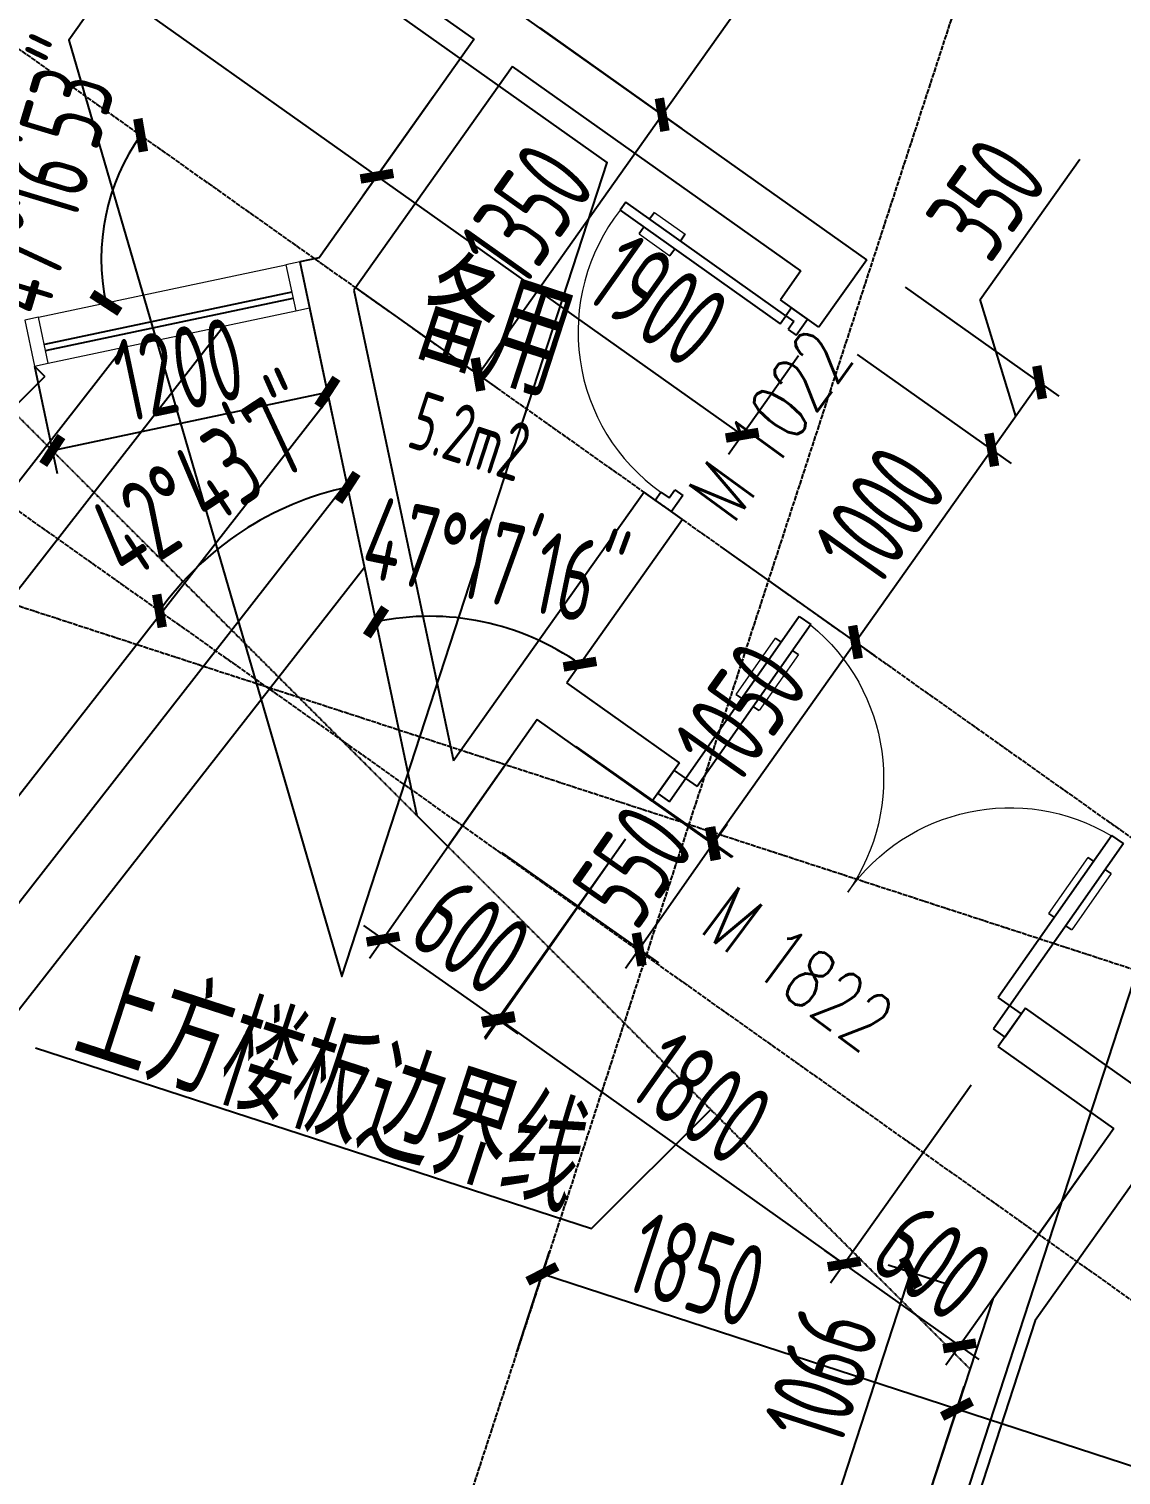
# Model space of a CAD drawing. Header units: millimetres. Extents: x 11639278 to 23698211, y -13072636 to -5537337.
# Drawn here: x 11859509 to 11864143, y -6332302 to -6326167 of the extents above; entities that cross this region are included whole.
import ezdxf
from ezdxf.enums import TextEntityAlignment as Align

# ---------------------------------------------------------------- set-up
doc = ezdxf.new("R2010")
doc.units = ezdxf.units.MM
doc.header["$LTSCALE"] = 10
for name, pattern in [('A2-RG-AXIS$0$CENTER', [2, 1.25, -0.25, 0.25, -0.25]), ('A2-RG-AXIS$0$DOTE', [2.42, 2, -0.2, 0.02, -0.2]), ('A2-RI-F1$0$HIDDEN2', [0.1875, 0.125, -0.0625])]:
    doc.linetypes.add(name, pattern=pattern)
for name, color, linetype in [('A2-RB-F1$0$$34$A-DIMS-100', 1, 'Continuous'), ('A2-RB-F1$0$A-DIMS-100', 1, 'Continuous'), ('A2-RD-F1（少）$0$A-STRS', 50, 'Continuous'), ('A2-RG-AXIS$0$A-GRID', 1, 'A2-RG-AXIS$0$CENTER'), ('A2-RI-F1$0$A-DOOR', 32, 'Continuous'), ('A2-RI-F1$0$A-GLAZ', 140, 'Continuous'), ('A2-RI-F1$0$A-SYMB', 4, 'Continuous'), ('A2-RI-F1$0$A-SYMB-AREA', 4, 'Continuous'), ('A2-RI-F1$0$A-SYMB-DOOR', 4, 'Continuous'), ('A2-RI-F1$0$A-SYMB-NAME', 4, 'Continuous'), ('A2-RI-F1$0$A-WALL', 7, 'Continuous'), ('A2-RI-F1$0$an-flor-abov', 2, 'A2-RI-F1$0$HIDDEN2'), ('A2-RI-F1$0$WINDOW_TEXT', 7, 'Continuous')]:
    doc.layers.add(name, color=color, linetype=linetype)
doc.layers.add('A2-RI-F1$0$A-GLAZ-CWMG', color=3, linetype='Continuous', lineweight=5)
doc.layers.add('A2-RI-F1$0$A-X-AREA', color=6, linetype='Continuous', plot=False)
doc.styles.add('A2-RB-F1$0$$0$XD2008', font='hzs.shx', dxfattribs={"width": 0.7, "bigfont": 'hztxt.shx'})
doc.styles.add('A2-RB-F1$0$XD2008', font='hzs.shx', dxfattribs={"width": 0.7, "bigfont": 'hztxt.shx'})
doc.styles.add('A2-RI-F1$0$ECADI', font='hzs.shx', dxfattribs={"width": 0.7, "bigfont": 'hztxt.shx'})
doc.styles.add('A2-RI-F1$0$ECADI-TXT', font='simplex.shx', dxfattribs={"bigfont": 'hztxt.shx'})
doc.styles.add('A2-RI-F1$0$SIMPLEX', font='simplex.shx', dxfattribs={"width": 0.7})
doc.dimstyles.new('A2-RB-F1$0$$0$XD100$0', dxfattribs={"dimscale": 100, "dimtxt": 3.5, "dimasz": 1, "dimexe": 1, "dimexo": 2, "dimgap": 0.5, "dimtad": 1, "dimdec": 0, "dimdsep": 46, "dimtxsty": 'A2-RB-F1$0$$0$XD2008', "dimblk1": 'A2-RB-F1$0$$20$_ArchTick', "dimblk2": 'A2-RB-F1$0$$20$_ArchTick', "dimsah": 1, "dimcen": 2.5, "dimclrt": 4, "dimaunit": 1, "dimadec": 0, "dimazin": 0, "dimtfac": 1, "dimtdec": 0, "dimtix": 1, "dimtmove": 2, "dimatfit": 3, "dimfxl": 0, "dimtolj": 1, "dimtzin": 0, "dimarcsym": 0})
doc.dimstyles.new('A2-RB-F1$0$XD100$0', dxfattribs={"dimscale": 100, "dimtxt": 3.5, "dimasz": 1, "dimexe": 1, "dimexo": 2, "dimgap": 0.5, "dimtad": 1, "dimdec": 0, "dimdsep": 46, "dimtxsty": 'A2-RB-F1$0$XD2008', "dimblk1": 'A2-RB-F1$0$_ArchTick', "dimblk2": 'A2-RB-F1$0$_ArchTick', "dimsah": 1, "dimcen": 2.5, "dimclrt": 4, "dimaunit": 1, "dimadec": 0, "dimazin": 0, "dimtfac": 1, "dimtdec": 0, "dimtix": 1, "dimtmove": 1, "dimatfit": 3, "dimfxl": 0, "dimtolj": 1, "dimtzin": 0, "dimarcsym": 0})

# ---------------------------------------------------------------- blocks, each defined once
blk = doc.blocks.new('A2-RG-AXIS')
at = {"layer": 'A2-RG-AXIS$0$A-GRID', "linetype": 'A2-RG-AXIS$0$DOTE'}
for p, q in [((11876238.4, -6338141.9), (11846413.5, -6316997.8)), ((11866017.6, -6318162.5), (11852857, -6358539.7)), ((11875313.6, -6339447.6), (11845488.2, -6318303.1)), ((11840967.2, -6322585.1), (11878927.9, -6334958.1))]:
    blk.add_line(p, q, dxfattribs=at)
blk = doc.blocks.new('A2-RB-F1$0$_ArchTick')
at = {"color": 0, "linetype": 'ByBlock', "const_width": 0.4}
blk.add_lwpolyline([(-0.5, -0.5), (0.5, 0.5)], dxfattribs=at)
blk = doc.blocks.new('*D1282')
at = {"layer": 'A2-RB-F1$0$A-DIMS-100', "color": 0, "lineweight": -2, "transparency": 16777216}
for p, q in [((11858736.3, -6324690.6), (11858439.7, -6325108.8)), ((11858497.6, -6325027.3), (11860985.5, -6326791.5)), ((11861224.3, -6326454.8), (11860927.7, -6326873.1))]:
    blk.add_line(p, q, dxfattribs=at)
at = {"layer": 'Defpoints', "color": 0, "transparency": 16777216}
for p in [(11858852, -6324527.5), (11861339.9, -6326291.7), (11860985.5, -6326791.5)]:
    blk.add_point(p, dxfattribs=at)
at = {"layer": 'A2-RB-F1$0$A-DIMS-100', "color": 0, "lineweight": -2, "transparency": 16777216, "xscale": 100, "yscale": 100, "zscale": 100}
for p, rotation in [((11858497.6, -6325027.3), 144.6591778155068), ((11860985.5, -6326791.5), 324.6591778155068)]:
    blk.add_blockref('A2-RB-F1$0$_ArchTick', p, dxfattribs=dict(at, rotation=rotation))
at = {"layer": 'A2-RB-F1$0$A-DIMS-100', "color": 4, "transparency": 16777216, "insert": (11859871.7, -6325725.9), "char_height": 350, "attachment_point": 5, "rotation": 324.65918, "style": 'A2-RB-F1$0$XD2008'}
blk.add_mtext('\\A1;3050', dxfattribs=at)
blk = doc.blocks.new('*D1283')
at = {"layer": 'A2-RB-F1$0$A-DIMS-100', "color": 0, "lineweight": -2, "transparency": 16777216}
for p, q in [((11863338, -6332353.8), (11863477.3, -6331926.3)), ((11863446.4, -6332021.4), (11865775.7, -6332780.7)), ((11865667.4, -6333113), (11865806.7, -6332685.6))]:
    blk.add_line(p, q, dxfattribs=at)
at = {"layer": 'Defpoints', "color": 0, "transparency": 16777216}
for p in [(11863276, -6332543.9), (11865775.7, -6332780.7), (11865605.4, -6333303.2)]:
    blk.add_point(p, dxfattribs=at)
at = {"layer": 'A2-RB-F1$0$A-DIMS-100', "color": 0, "lineweight": -2, "transparency": 16777216, "xscale": 100, "yscale": 100, "zscale": 100}
for p, rotation in [((11863446.4, -6332021.4), 161.947040493328), ((11865775.7, -6332780.7), 341.947040493328)]:
    blk.add_blockref('A2-RB-F1$0$_ArchTick', p, dxfattribs=dict(at, rotation=rotation))
at = {"layer": 'A2-RB-F1$0$A-DIMS-100', "color": 4, "transparency": 16777216, "insert": (11864680.8, -6332187.1), "char_height": 350, "attachment_point": 5, "rotation": 341.94704, "style": 'A2-RB-F1$0$XD2008'}
blk.add_mtext('\\A1;2450', dxfattribs=at)
blk = doc.blocks.new('*D1351')
at = {"layer": 'A2-RB-F1$0$A-DIMS-100', "color": 0, "lineweight": -2, "transparency": 16777216}
for p, q in [((11863408, -6331493.8), (11863154.9, -6331411.3)), ((11863250, -6331442.3), (11862919.8, -6332455.4)), ((11863077.8, -6332506.9), (11862824.7, -6332424.4))]:
    blk.add_line(p, q, dxfattribs=at)
at = {"layer": 'Defpoints', "color": 0, "transparency": 16777216}
for p in [(11863598.1, -6331555.8), (11862919.8, -6332455.4), (11863267.9, -6332568.9)]:
    blk.add_point(p, dxfattribs=at)
at = {"layer": 'A2-RB-F1$0$A-DIMS-100', "color": 0, "lineweight": -2, "transparency": 16777216, "xscale": 100, "yscale": 100, "zscale": 100}
for p, rotation in [((11863250, -6331442.3), 71.94699094336323), ((11862919.8, -6332455.4), 251.9469909433632)]:
    blk.add_blockref('A2-RB-F1$0$_ArchTick', p, dxfattribs=dict(at, rotation=rotation))
at = {"layer": 'A2-RB-F1$0$A-DIMS-100', "color": 4, "transparency": 16777216, "insert": (11862871, -6331879.1), "char_height": 350, "attachment_point": 5, "rotation": 71.94699, "style": 'A2-RB-F1$0$XD2008'}
blk.add_mtext('\\A1;1066', dxfattribs=at)
blk = doc.blocks.new('*D738')
at = {"layer": 'A2-RB-F1$0$A-DIMS-100', "color": 0, "lineweight": -2, "transparency": 16777216}
for p, q in [((11862660, -6324775.9), (11863260.6, -6325201.8)), ((11862195.7, -6326530.7), (11863179, -6325144)), ((11861676.6, -6326162.7), (11862277.2, -6326588.6))]:
    blk.add_line(p, q, dxfattribs=at)
at = {"layer": 'Defpoints', "color": 0, "transparency": 16777216}
for p in [(11862496.8, -6324660.2), (11863179, -6325144), (11861513.5, -6326047)]:
    blk.add_point(p, dxfattribs=at)
at = {"layer": 'A2-RB-F1$0$A-DIMS-100', "color": 0, "lineweight": -2, "transparency": 16777216, "xscale": 100, "yscale": 100, "zscale": 100}
for p, rotation in [((11863179, -6325144), 54.65917628220117), ((11862195.7, -6326530.7), 234.6591762822012)]:
    blk.add_blockref('A2-RB-F1$0$_ArchTick', p, dxfattribs=dict(at, rotation=rotation))
at = {"layer": 'A2-RB-F1$0$A-DIMS-100', "color": 4, "transparency": 16777216, "insert": (11862503.8, -6325707.2), "char_height": 350, "attachment_point": 5, "rotation": 54.65918, "style": 'A2-RB-F1$0$XD2008'}
blk.add_mtext('\\A1;1700', dxfattribs=at)
blk = doc.blocks.new('A2-RB-F1$0$$20$_ArchTick')
at = {"color": 0, "linetype": 'ByBlock', "const_width": 0.4}
blk.add_lwpolyline([(-0.5, -0.5), (0.5, 0.5)], dxfattribs=at)
blk = doc.blocks.new('*D766')
at = {"layer": 'A2-RB-F1$0$$34$A-DIMS-100', "color": 0, "lineweight": -2, "transparency": 16777216}
blk.add_arc((11861132, -6329393.6), 1310.5, 101.94705, 144.66558, dxfattribs=at)
at = {"layer": 'Defpoints', "color": 0, "transparency": 16777216}
for p in [(11845488.2, -6318303.1), (11860658.2, -6327154.8), (11860553.6, -6328217.6), (11861132, -6329393.6), (11875313.6, -6339447.6)]:
    blk.add_point(p, dxfattribs=at)
at = {"layer": 'A2-RB-F1$0$$34$A-DIMS-100', "color": 0, "lineweight": -2, "transparency": 16777216, "xscale": 100, "yscale": 100, "zscale": 100}
for p, rotation in [((11860860.7, -6328111.5), 11.94705095669192), ((11860062.8, -6328635.7), 234.6655761921278)]:
    blk.add_blockref('A2-RB-F1$0$$20$_ArchTick', p, dxfattribs=dict(at, rotation=rotation))
at = {"layer": 'A2-RB-F1$0$$34$A-DIMS-100', "color": 4, "transparency": 16777216, "insert": (11860270.5, -6328082.4), "char_height": 350, "attachment_point": 5, "rotation": 33.30631, "style": 'A2-RB-F1$0$$0$XD2008'}
blk.add_mtext('\\A1;42°43\'7"', dxfattribs=at)
blk = doc.blocks.new('*D767')
at = {"layer": 'A2-RB-F1$0$$34$A-DIMS-100', "color": 0, "lineweight": -2, "transparency": 16777216}
blk.add_arc((11861209.5, -6329760.3), 1101.6, 54.65918, 101.94705, dxfattribs=at)
at = {"layer": 'Defpoints', "color": 0, "transparency": 16777216}
for p in [(11860658.2, -6327154.8), (11862311.4, -6328206.5), (11861578.7, -6328722.4), (11861790.8, -6328940.6), (11861132, -6329393.6)]:
    blk.add_point(p, dxfattribs=at)
at = {"layer": 'A2-RB-F1$0$$34$A-DIMS-100', "color": 0, "lineweight": -2, "transparency": 16777216, "xscale": 100, "yscale": 100, "zscale": 100}
for p, rotation in [((11860981.5, -6328682.5), 191.9470509566621), ((11861846.8, -6328861.7), 324.6591762821804)]:
    blk.add_blockref('A2-RB-F1$0$$20$_ArchTick', p, dxfattribs=dict(at, rotation=rotation))
at = {"layer": 'A2-RB-F1$0$$34$A-DIMS-100', "color": 4, "transparency": 16777216, "insert": (11861485.2, -6328428.6), "char_height": 350, "attachment_point": 5, "rotation": 348.30311, "style": 'A2-RB-F1$0$$0$XD2008'}
blk.add_mtext('\\A1;47°17\'16"', dxfattribs=at)
blk = doc.blocks.new('*D768')
at = {"layer": 'A2-RB-F1$0$A-DIMS-100', "color": 0, "lineweight": -2, "transparency": 16777216}
for p, q in [((11861224.3, -6326454.8), (11860927.7, -6326873.1)), ((11860985.5, -6326791.5), (11862535.4, -6327890.5)), ((11862774.1, -6327553.9), (11862477.6, -6327972.1))]:
    blk.add_line(p, q, dxfattribs=at)
at = {"layer": 'Defpoints', "color": 0, "transparency": 16777216}
for p in [(11861339.9, -6326291.7), (11862889.8, -6327390.7), (11862535.4, -6327890.5)]:
    blk.add_point(p, dxfattribs=at)
at = {"layer": 'A2-RB-F1$0$A-DIMS-100', "color": 0, "lineweight": -2, "transparency": 16777216, "xscale": 100, "yscale": 100, "zscale": 100}
for p, rotation in [((11860985.5, -6326791.5), 144.6591778154821), ((11862535.4, -6327890.5), 324.6591778154821)]:
    blk.add_blockref('A2-RB-F1$0$_ArchTick', p, dxfattribs=dict(at, rotation=rotation))
at = {"layer": 'A2-RB-F1$0$A-DIMS-100', "color": 4, "transparency": 16777216, "insert": (11862180.6, -6327318.5), "char_height": 350, "attachment_point": 5, "rotation": 324.65918, "style": 'A2-RB-F1$0$XD2008'}
blk.add_mtext('\\A1;1900', dxfattribs=at)
blk = doc.blocks.new('*D769')
at = {"layer": 'A2-RB-F1$0$A-DIMS-100', "color": 0, "lineweight": -2, "transparency": 16777216}
for p, q in [((11861676.6, -6326162.7), (11862277.2, -6326588.6)), ((11861414.3, -6327632.6), (11862195.7, -6326530.7)), ((11860895.3, -6327264.6), (11861495.9, -6327690.5))]:
    blk.add_line(p, q, dxfattribs=at)
at = {"layer": 'Defpoints', "color": 0, "transparency": 16777216}
for p in [(11861513.5, -6326047), (11862195.7, -6326530.7), (11860732.1, -6327148.9)]:
    blk.add_point(p, dxfattribs=at)
at = {"layer": 'A2-RB-F1$0$A-DIMS-100', "color": 0, "lineweight": -2, "transparency": 16777216, "xscale": 100, "yscale": 100, "zscale": 100}
for p, rotation in [((11862195.7, -6326530.7), 54.65917628194374), ((11861414.3, -6327632.6), 234.6591762819438)]:
    blk.add_blockref('A2-RB-F1$0$_ArchTick', p, dxfattribs=dict(at, rotation=rotation))
at = {"layer": 'A2-RB-F1$0$A-DIMS-100', "color": 4, "transparency": 16777216, "insert": (11861621.4, -6326951.5), "char_height": 350, "attachment_point": 5, "rotation": 54.65918, "style": 'A2-RB-F1$0$XD2008'}
blk.add_mtext('\\A1;1350', dxfattribs=at)
blk = doc.blocks.new('*D770')
at = {"layer": 'A2-RB-F1$0$A-DIMS-100', "color": 0, "lineweight": -2, "transparency": 16777216}
for p, q in [((11863023.7, -6327547.7), (11863675.8, -6328010.1)), ((11863594.3, -6327952.3), (11863015.8, -6328768)), ((11862445.3, -6328363.4), (11863097.4, -6328825.9))]:
    blk.add_line(p, q, dxfattribs=at)
at = {"layer": 'Defpoints', "color": 0, "transparency": 16777216}
for p in [(11862860.6, -6327432), (11862282.1, -6328247.7), (11863015.8, -6328768)]:
    blk.add_point(p, dxfattribs=at)
at = {"layer": 'A2-RB-F1$0$A-DIMS-100', "color": 0, "lineweight": -2, "transparency": 16777216, "xscale": 100, "yscale": 100, "zscale": 100}
for p, rotation in [((11863594.3, -6327952.3), 54.659176282216), ((11863015.8, -6328768), 234.659176282216)]:
    blk.add_blockref('A2-RB-F1$0$_ArchTick', p, dxfattribs=dict(at, rotation=rotation))
at = {"layer": 'A2-RB-F1$0$A-DIMS-100', "color": 4, "transparency": 16777216, "insert": (11863121.5, -6328230), "char_height": 350, "attachment_point": 5, "rotation": 54.65918, "style": 'A2-RB-F1$0$XD2008'}
blk.add_mtext('\\A1;1000', dxfattribs=at)
blk = doc.blocks.new('*D771')
at = {"layer": 'A2-RB-F1$0$A-DIMS-100', "color": 0, "lineweight": -2, "transparency": 16777216}
for p, q in [((11863545.1, -6327315.3), (11863967.3, -6326719.8)), ((11863226.5, -6327261.7), (11863878.6, -6327724.1)), ((11863695.7, -6327809.3), (11863545.1, -6327315.3)), ((11863023.7, -6327547.7), (11863675.8, -6328010.1)), ((11863594.3, -6327952.3), (11863797.1, -6327666.3))]:
    blk.add_line(p, q, dxfattribs=at)
at = {"layer": 'Defpoints', "color": 0, "transparency": 16777216}
for p in [(11863063.4, -6327146), (11862860.6, -6327432), (11863797.1, -6327666.3)]:
    blk.add_point(p, dxfattribs=at)
at = {"layer": 'A2-RB-F1$0$A-DIMS-100', "color": 0, "lineweight": -2, "transparency": 16777216, "xscale": 100, "yscale": 100, "zscale": 100}
for p, rotation in [((11863797.1, -6327666.3), 54.65917628218089), ((11863594.3, -6327952.3), 234.6591762821809)]:
    blk.add_blockref('A2-RB-F1$0$_ArchTick', p, dxfattribs=dict(at, rotation=rotation))
at = {"layer": 'A2-RB-F1$0$A-DIMS-100', "color": 4, "transparency": 16777216, "insert": (11863572.7, -6326887.4), "char_height": 350, "attachment_point": 5, "rotation": 54.65918, "style": 'A2-RB-F1$0$XD2008'}
blk.add_mtext('\\A1;350', dxfattribs=at)
blk = doc.blocks.new('*D772')
at = {"layer": 'A2-RB-F1$0$A-DIMS-100', "color": 0, "lineweight": -2, "transparency": 16777216}
for p, q in [((11862445.3, -6328363.4), (11863097.4, -6328825.9)), ((11863015.8, -6328768), (11862408.8, -6329624)), ((11861838.2, -6329219.4), (11862490.4, -6329681.9))]:
    blk.add_line(p, q, dxfattribs=at)
at = {"layer": 'Defpoints', "color": 0, "transparency": 16777216}
for p in [(11862282.1, -6328247.7), (11861675.1, -6329103.8), (11862408.8, -6329624)]:
    blk.add_point(p, dxfattribs=at)
at = {"layer": 'A2-RB-F1$0$A-DIMS-100', "color": 0, "lineweight": -2, "transparency": 16777216, "xscale": 100, "yscale": 100, "zscale": 100}
for p, rotation in [((11863015.8, -6328768), 54.65917628217027), ((11862408.8, -6329624), 234.6591762821703)]:
    blk.add_blockref('A2-RB-F1$0$_ArchTick', p, dxfattribs=dict(at, rotation=rotation))
at = {"layer": 'A2-RB-F1$0$A-DIMS-100', "color": 4, "transparency": 16777216, "insert": (11862528.8, -6329065.9), "char_height": 350, "attachment_point": 5, "rotation": 54.65918, "style": 'A2-RB-F1$0$XD2008'}
blk.add_mtext('\\A1;1050', dxfattribs=at)
blk = doc.blocks.new('*D773')
at = {"layer": 'A2-RB-F1$0$A-DIMS-100', "color": 0, "lineweight": -2, "transparency": 16777216}
for p, q in [((11861828.8, -6329211.5), (11862495.5, -6329679.2)), ((11862413.6, -6329621.8), (11862471, -6329539.9)), ((11862413.6, -6329621.8), (11862098.1, -6330071.5)), ((11861513.3, -6329661.2), (11862180, -6330128.9)), ((11862098.1, -6330071.5), (11862040.7, -6330153.3))]:
    blk.add_line(p, q, dxfattribs=at)
at = {"layer": 'Defpoints', "color": 0, "transparency": 16777216}
for p in [(11861665.1, -6329096.7), (11861349.6, -6329546.3), (11862098.1, -6330071.5)]:
    blk.add_point(p, dxfattribs=at)
at = {"layer": 'A2-RB-F1$0$A-DIMS-100', "color": 0, "lineweight": -2, "transparency": 16777216, "xscale": 100, "yscale": 100, "zscale": 100}
for p, rotation in [((11862413.6, -6329621.8), 234.9470509563303), ((11862098.1, -6330071.5), 54.94705095633028)]:
    blk.add_blockref('A2-RB-F1$0$_ArchTick', p, dxfattribs=dict(at, rotation=rotation))
at = {"layer": 'A2-RB-F1$0$A-DIMS-100', "color": 4, "transparency": 16777216, "insert": (11862071.7, -6329717.4), "char_height": 350, "attachment_point": 5, "rotation": 54.94705, "style": 'A2-RB-F1$0$XD2008'}
blk.add_mtext('\\A1;550', dxfattribs=at)
blk = doc.blocks.new('*D774')
at = {"layer": 'A2-RB-F1$0$A-DIMS-100', "color": 0, "lineweight": -2, "transparency": 16777216}
for p, q in [((11862038, -6329606.3), (11861441.9, -6330447)), ((11861499.8, -6330365.4), (11862968.1, -6331406.6)), ((11863506.3, -6330647.5), (11862910.2, -6331488.1))]:
    blk.add_line(p, q, dxfattribs=at)
at = {"layer": 'Defpoints', "color": 0, "transparency": 16777216}
for p in [(11862153.7, -6329443.2), (11863622, -6330484.4), (11862968.1, -6331406.6)]:
    blk.add_point(p, dxfattribs=at)
at = {"layer": 'A2-RB-F1$0$A-DIMS-100', "color": 0, "lineweight": -2, "transparency": 16777216, "xscale": 100, "yscale": 100, "zscale": 100}
for p, rotation in [((11861499.8, -6330365.4), 144.6591762819837), ((11862968.1, -6331406.6), 324.6591762819837)]:
    blk.add_blockref('A2-RB-F1$0$_ArchTick', p, dxfattribs=dict(at, rotation=rotation))
at = {"layer": 'A2-RB-F1$0$A-DIMS-100', "color": 4, "transparency": 16777216, "insert": (11862364.1, -6330702.4), "char_height": 350, "attachment_point": 5, "rotation": 324.65918, "style": 'A2-RB-F1$0$XD2008'}
blk.add_mtext('\\A1;1800', dxfattribs=at)
blk = doc.blocks.new('*D775')
at = {"layer": 'A2-RB-F1$0$A-DIMS-100', "color": 0, "lineweight": -2, "transparency": 16777216}
for p, q in [((11861550.2, -6329260.4), (11860954, -6330110.2)), ((11862040.6, -6329604.4), (11861444.4, -6330454.2)), ((11861011.5, -6330028.3), (11860929.6, -6329970.9)), ((11861501.8, -6330372.4), (11861011.5, -6330028.3)), ((11861501.8, -6330372.4), (11861583.7, -6330429.8))]:
    blk.add_line(p, q, dxfattribs=at)
at = {"layer": 'Defpoints', "color": 0, "transparency": 16777216}
for p in [(11861665.1, -6329096.7), (11862155.5, -6329440.7), (11861011.5, -6330028.3)]:
    blk.add_point(p, dxfattribs=at)
at = {"layer": 'A2-RB-F1$0$A-DIMS-100', "color": 0, "lineweight": -2, "transparency": 16777216, "xscale": 100, "yscale": 100, "zscale": 100}
for p, rotation in [((11861011.5, -6330028.3), 324.9470509562273), ((11861501.8, -6330372.4), 144.9470509562273)]:
    blk.add_blockref('A2-RB-F1$0$_ArchTick', p, dxfattribs=dict(at, rotation=rotation))
at = {"layer": 'A2-RB-F1$0$A-DIMS-100', "color": 4, "transparency": 16777216, "insert": (11861385.9, -6330016.1), "char_height": 350, "attachment_point": 5, "rotation": 324.94705, "style": 'A2-RB-F1$0$XD2008'}
blk.add_mtext('\\A1;600', dxfattribs=at)
blk = doc.blocks.new('*D776')
at = {"layer": 'A2-RB-F1$0$A-DIMS-100', "color": 0, "lineweight": -2, "transparency": 16777216}
for p, q in [((11863506.3, -6330647.5), (11862910.2, -6331488.1)), ((11863996, -6330994.7), (11863399.9, -6331835.3)), ((11862968.1, -6331406.6), (11862886.5, -6331348.7)), ((11862968.1, -6331406.6), (11863457.7, -6331753.8)), ((11863457.7, -6331753.8), (11863539.3, -6331811.6))]:
    blk.add_line(p, q, dxfattribs=at)
at = {"layer": 'Defpoints', "color": 0, "transparency": 16777216}
for p in [(11863622, -6330484.4), (11864111.7, -6330831.6), (11863457.7, -6331753.8)]:
    blk.add_point(p, dxfattribs=at)
at = {"layer": 'A2-RB-F1$0$A-DIMS-100', "color": 0, "lineweight": -2, "transparency": 16777216, "xscale": 100, "yscale": 100, "zscale": 100}
for p, rotation in [((11862968.1, -6331406.6), 324.6591762823101), ((11863457.7, -6331753.8), 144.6591762823101)]:
    blk.add_blockref('A2-RB-F1$0$_ArchTick', p, dxfattribs=dict(at, rotation=rotation))
at = {"layer": 'A2-RB-F1$0$A-DIMS-100', "color": 4, "transparency": 16777216, "insert": (11863343, -6331396.6), "char_height": 350, "attachment_point": 5, "rotation": 324.65918, "style": 'A2-RB-F1$0$XD2008'}
blk.add_mtext('\\A1;600', dxfattribs=at)
blk = doc.blocks.new('*D783')
at = {"layer": 'A2-RB-F1$0$A-DIMS-100', "color": 0, "lineweight": -2, "transparency": 16777216}
for p, q in [((11861579, -6331780.4), (11861718.3, -6331353)), ((11861687.3, -6331448.1), (11863446.4, -6332021.4)), ((11863338, -6332353.8), (11863477.3, -6331926.3))]:
    blk.add_line(p, q, dxfattribs=at)
at = {"layer": 'Defpoints', "color": 0, "transparency": 16777216}
for p in [(11861517, -6331970.6), (11863446.4, -6332021.4), (11863276, -6332543.9)]:
    blk.add_point(p, dxfattribs=at)
at = {"layer": 'A2-RB-F1$0$A-DIMS-100', "color": 0, "lineweight": -2, "transparency": 16777216, "xscale": 100, "yscale": 100, "zscale": 100}
for p, rotation in [((11861687.3, -6331448.1), 161.9470404933426), ((11863446.4, -6332021.4), 341.9470404933426)]:
    blk.add_blockref('A2-RB-F1$0$_ArchTick', p, dxfattribs=dict(at, rotation=rotation))
at = {"layer": 'A2-RB-F1$0$A-DIMS-100', "color": 4, "transparency": 16777216, "insert": (11862341.2, -6331430.1), "char_height": 350, "attachment_point": 5, "rotation": 341.94704, "style": 'A2-RB-F1$0$XD2008'}
blk.add_mtext('\\A1;1850', dxfattribs=at)
blk = doc.blocks.new('*D784')
at = {"layer": 'A2-RB-F1$0$A-DIMS-100', "color": 0, "lineweight": -2, "transparency": 16777216}
for p, q in [((11860699.6, -6327350.5), (11860796, -6327806)), ((11859532.4, -6327597.4), (11859628.8, -6328052.9)), ((11859608.1, -6327955.1), (11860775.3, -6327708.1))]:
    blk.add_line(p, q, dxfattribs=at)
at = {"layer": 'Defpoints', "color": 0, "transparency": 16777216}
for p in [(11860658.2, -6327154.8), (11859491, -6327401.8), (11860775.3, -6327708.1)]:
    blk.add_point(p, dxfattribs=at)
at = {"layer": 'A2-RB-F1$0$A-DIMS-100', "color": 0, "lineweight": -2, "transparency": 16777216, "xscale": 100, "yscale": 100, "zscale": 100}
for p, rotation in [((11860775.3, -6327708.1), 11.94704970115374), ((11859608.1, -6327955.1), 191.9470497011538)]:
    blk.add_blockref('A2-RB-F1$0$_ArchTick', p, dxfattribs=dict(at, rotation=rotation))
at = {"layer": 'A2-RB-F1$0$A-DIMS-100', "color": 4, "transparency": 16777216, "insert": (11860145.1, -6327611.5), "char_height": 350, "attachment_point": 5, "rotation": 11.94705, "style": 'A2-RB-F1$0$XD2008'}
blk.add_mtext('\\A1;1200', dxfattribs=at)
blk = doc.blocks.new('*D806')
at = {"layer": 'A2-RB-F1$0$$34$A-DIMS-100', "color": 0, "lineweight": -2, "transparency": 16777216}
blk.add_arc((11860721.6, -6327141.4), 905.5, 144.66558, 191.94705, dxfattribs=at)
at = {"layer": 'Defpoints', "color": 0, "transparency": 16777216}
for p in [(11846413.5, -6316997.8), (11859818.1, -6327081.2), (11860599.5, -6327167.2), (11859549.7, -6327389.3), (11876238.4, -6338141.9)]:
    blk.add_point(p, dxfattribs=at)
at = {"layer": 'A2-RB-F1$0$$34$A-DIMS-100', "color": 0, "lineweight": -2, "transparency": 16777216, "xscale": 100, "yscale": 100, "zscale": 100}
for p, rotation in [((11859982.9, -6326617.7), 54.66557619212882), ((11859835.7, -6327328.8), 281.9470509252889)]:
    blk.add_blockref('A2-RB-F1$0$$20$_ArchTick', p, dxfattribs=dict(at, rotation=rotation))
at = {"layer": 'A2-RB-F1$0$$34$A-DIMS-100', "color": 4, "transparency": 16777216, "insert": (11859581.9, -6326796.5), "char_height": 350, "attachment_point": 5, "rotation": 73.16263, "style": 'A2-RB-F1$0$$0$XD2008'}
blk.add_mtext('\\A1;47°16\'53"', dxfattribs=at)
blk = doc.blocks.new('A2-RI-F1$0$Rectangular Mullion - 60mm x 200mm-3474230-Documents - Level 1')
at = {"layer": 'A2-RI-F1$0$A-GLAZ-CWMG', "lineweight": 13}
for p, q in [((-60, 100), (0, 100)), ((-60, -100), (-60, 100)), ((0, 100), (0, -100)), ((0, -100), (-60, -100))]:
    blk.add_line(p, q, dxfattribs=at)
blk = doc.blocks.new('A2-RI-F1$0$Rectangular Mullion - 60mm x 200mm-3863517-Documents - Level 1')
at = {"layer": 'A2-RI-F1$0$A-GLAZ-CWMG', "lineweight": 13}
for p, q in [((0, 100), (-60, 100)), ((-60, 100), (-60, -100)), ((0, -100), (0, 100)), ((-60, -100), (0, -100))]:
    blk.add_line(p, q, dxfattribs=at)
blk = doc.blocks.new('A2-RI-F1$0$$DorLib2D$00000011')
for p, q in [((-0.4667, 0.4709), (-0.4667, -0.0625)), ((-0.4667, 0.4709), (-0.4333, 0.4709)), ((-0.4333, 0.4709), (-0.4333, 0.0042)), ((0.4333, 0.4709), (0.4333, 0.0042)), ((0.4667, 0.4709), (0.4333, 0.4709)), ((0.4667, 0.4709), (0.4667, -0.0625)), ((-0.4833, 0.3962), (-0.4667, 0.3962)), ((-0.4167, 0.3962), (-0.4333, 0.3962)), ((0.4167, 0.3962), (0.4333, 0.3962)), ((0.4833, 0.3962), (0.4667, 0.3962)), ((-0.4833, 0.2346), (-0.4667, 0.2346)), ((-0.4167, 0.2346), (-0.4333, 0.2346)), ((0.4167, 0.2346), (0.4333, 0.2346)), ((0.4833, 0.2346), (0.4667, 0.2346)), ((-0.5, 0.0042), (-0.4333, 0.0042)), ((-0.5, 0.0042), (-0.5, -0.0625)), ((0.5, 0.0042), (0.4333, 0.0042)), ((0.5, 0.0042), (0.5, -0.0625)), ((-0.5, -0.0625), (-0.4667, -0.0625)), ((0.5, -0.0625), (0.4667, -0.0625))]:
    blk.add_line(p, q)
at = {"lineweight": 13}
for p, q in [((-0.4833, 0.3962), (-0.4833, 0.2346)), ((-0.4167, 0.3962), (-0.4167, 0.2346)), ((0.4167, 0.3962), (0.4167, 0.2346)), ((0.4833, 0.3962), (0.4833, 0.2346))]:
    blk.add_line(p, q, dxfattribs=at)
for centre, start, end in [((-0.4667, 0.0042), 0, 85.904), ((0.4667, 0.0042), 94.096, 180)]:
    blk.add_arc(centre, 0.4667, start, end, dxfattribs=at)
blk = doc.blocks.new('A2-RI-F1$0$door-doublewing')
at = {"layer": 'A2-RI-F1$0$A-DOOR', "color": 4, "xscale": -0.9999999999999998, "rotation": 180}
blk.add_blockref('A2-RI-F1$0$$DorLib2D$00000011', (0, -0.0291), dxfattribs=at)
at = {"layer": 'A2-RI-F1$0$WINDOW_TEXT', "style": 'A2-RI-F1$0$SIMPLEX', "flags": 9}
blk.add_attdef('A', text='', height=1, dxfattribs=at).set_placement((0, 1.5), align=Align.MIDDLE)
blk = doc.blocks.new('A2-RI-F1$0$door-1000')
for p, q in [((0.6493, 0.6471), (0.7083, 0.7059)), ((0.7083, 0.7059), (0.7083, 0.7059)), ((0.7083, 0.7059), (0.7672, 0.6469)), ((0.6787, 0.6175), (0.6493, 0.6471)), ((0.7082, 0.647), (0.6787, 0.6175)), ((0.7376, 0.6174), (0.7082, 0.647)), ((0.7672, 0.6469), (0.7376, 0.6174)), ((0.059, 0.0588), (0, 0)), ((0, 0), (0.0588, -0.059)), ((0, 0), (0, 0)), ((0.0589, -0.0001), (0.0884, 0.0293)), ((0.0884, 0.0293), (0.059, 0.0588)), ((0.0588, -0.059), (0.0883, -0.0296)), ((0.0883, -0.0296), (0.0589, -0.0001)), ((0.1179, -0.0002), (0.0883, -0.0296)), ((0.0883, -0.0296), (0.6766, -0.6199)), ((0.7061, -0.5905), (0.1179, -0.0002)), ((0.5051, -0.3888), (0.5301, -0.3639)), ((0.4506, -0.4431), (0.4756, -0.4182)), ((0.6183, -0.5024), (0.6432, -0.4775)), ((0.5638, -0.5566), (0.5888, -0.5318)), ((0.6766, -0.6199), (0.7061, -0.5905))]:
    blk.add_line(p, q)
at = {"lineweight": 13}
for p, q in [((0.6432, -0.4775), (0.5301, -0.3639)), ((0.5638, -0.5566), (0.4506, -0.4431))]:
    blk.add_line(p, q, dxfattribs=at)
blk.add_arc((0.1481, 0.0285), 0.8333, 312.03498, 44.97267, dxfattribs=at)
blk = doc.blocks.new('A2-RI-F1$0$5erhfh')
at = {"layer": 'A2-RI-F1$0$A-SYMB-AREA', "style": 'A2-RI-F1$0$ECADI', "width": 0.7}
blk.add_attdef('340M2', text='', height=2.5, dxfattribs=at).set_placement((0, 1.25), align=Align.MIDDLE_LEFT)
at = {"layer": 'A2-RI-F1$0$A-SYMB-NAME', "style": 'A2-RI-F1$0$ECADI', "width": 0.7}
blk.add_attdef('CHINESENAME', (-12.292, 3.087), '', height=4.5, dxfattribs=at)
blk = doc.blocks.new('A2-RI-F1$0$ECADI-TAG-DOOR')
blk = doc.blocks.new('A2-RI-F1')
at = {"layer": 'A2-RI-F1$0$A-GLAZ'}
for p, q in [((11860624.2, -6327283.7), (11859574.4, -6327505.8)), ((11859579.6, -6327530.7), (11860629.4, -6327308.5))]:
    blk.add_line(p, q, dxfattribs=at)
at = {"layer": 'A2-RI-F1$0$A-GLAZ-CWMG'}
for p, q in [((11859549.7, -6327389.3), (11860599.5, -6327167.2)), ((11859591.1, -6327585), (11860640.9, -6327362.9))]:
    blk.add_line(p, q, dxfattribs=at)
at = {"layer": 'A2-RI-F1$0$A-SYMB'}
blk.add_lwpolyline([(11859537.3, -6330489.5), (11861896.3, -6331256), (11862401.5, -6330751)], dxfattribs=at)
at = {"layer": 'A2-RI-F1$0$A-WALL'}
for p, q in [((11863063.4, -6327146), (11859025.5, -6324282.7)), ((11861397.8, -6326210.1), (11858909.8, -6324445.9)), ((11861397.8, -6326210.1), (11860740.2, -6327137.4)), ((11861560.9, -6326325.8), (11860888, -6327274.7)), ((11862784.5, -6327193.5), (11861560.9, -6326325.8)), ((11860740.2, -6327137.4), (11860658.2, -6327154.8)), ((11860658.2, -6327154.8), (11861155.3, -6329504.2)), ((11863063.4, -6327146), (11862860.6, -6327432)), ((11862784.5, -6327193.5), (11862697.4, -6327316.3)), ((11860888, -6327274.7), (11861310.6, -6329272)), ((11862860.6, -6327432), (11862697.4, -6327316.3)), ((11862119, -6328132.1), (11861310.6, -6329272)), ((11862282.1, -6328247.7), (11862119, -6328132.1)), ((11862282.1, -6328247.7), (11861790.8, -6328940.6)), ((11862269.4, -6329280), (11861790.8, -6328940.6)), ((11861665.1, -6329096.7), (11861286.9, -6329635.8)), ((11862153.7, -6329443.2), (11861665.1, -6329096.7)), ((11865547.4, -6329152.6), (11863778.9, -6331646.6)), ((11862269.4, -6329280), (11862153.7, -6329443.2)), ((11863737.7, -6330321.2), (11863622, -6330484.4)), ((11864227.4, -6330668.4), (11863737.7, -6330321.2)), ((11864111.7, -6330831.6), (11863622, -6330484.4)), ((11864111.7, -6330831.6), (11863598.1, -6331555.8)), ((11863598.1, -6331555.8), (11863267.9, -6332569)), ((11863778.9, -6331646.6), (11863466.2, -6332605.9))]:
    blk.add_line(p, q, dxfattribs=at)
at = {"layer": 'A2-RI-F1$0$A-WALL', "lineweight": 25}
for p, q in [((11859532.4, -6327597.4), (11859575.8, -6327640.9)), ((11859434.4, -6327782.3), (11859575.8, -6327640.9)), ((11861155.3, -6329504.2), (11861286.9, -6329635.8))]:
    blk.add_line(p, q, dxfattribs=at)
at = {"layer": 'A2-RI-F1$0$A-X-AREA'}
for points in [[(11860197.9, -6325481.9), (11859678.3, -6326214.7), (11860836.6, -6330186.1), (11861962.2, -6326732.9)], [(11864696, -6328671.5), (11863416.6, -6332596.7), (11863372.8, -6333418.7), (11865166.8, -6334003.4), (11866052.2, -6331287.1), (11864911.3, -6330915.2), (11865221.2, -6329964.4), (11866362.1, -6330336.3), (11866490.1, -6329943.7)]]:
    blk.add_lwpolyline(points, close=True, dxfattribs=at)
at = {"layer": 'A2-RI-F1$0$an-flor-abov', "ltscale": 2}
for p, q in [((11859434.5, -6327782.1), (11861155.3, -6329504.2)), ((11861286.9, -6329635.8), (11863501.7, -6331851.8))]:
    blk.add_line(p, q, dxfattribs=at)
ref = blk.add_blockref('A2-RI-F1$0$5erhfh', (11862183.7, -6328223.9), dxfattribs=dict(xscale=100.0000000002661, yscale=100.0000000002661, zscale=100.0000000002661, rotation=341.9467459264774))
ref.add_attrib('340M2', '5.2m2', (11861105, -6327936.9), dxfattribs={"layer": 'A2-RI-F1$0$A-SYMB-AREA', "height": 250, "rotation": 341.94675, "style": 'A2-RI-F1$0$ECADI', "width": 0.7})
ref.add_attrib('CHINESENAME', '备用', (11861110.7, -6327549.5), dxfattribs={"layer": 'A2-RI-F1$0$A-SYMB-NAME', "height": 450, "rotation": 341.94675, "style": 'A2-RI-F1$0$ECADI', "width": 0.7})
ref = blk.add_blockref('A2-RI-F1$0$5erhfh', (11860754.2, -6331192), dxfattribs=dict(xscale=100, yscale=100, zscale=100, rotation=342))
ref.add_attrib('CHINESENAME', '上方楼板边界线', (11859680.6, -6330518.5), dxfattribs={"layer": 'A2-RI-F1$0$A-SYMB-NAME', "height": 450, "rotation": 342, "style": 'A2-RI-F1$0$ECADI', "width": 0.7})
at = {"layer": 'A2-RI-F1$0$A-DOOR'}
for name, p, xscale, yscale, zscale, rotation in [('A2-RI-F1$0$door-1000', (11862813, -6327398.3), 1000.000000000115, 1000.000000000115, 1000.000000000115, 189.7581692090516), ('A2-RI-F1$0$door-doublewing', (11862948.7, -6329878), 1799.999999999257, 1799.999999999257, 1799.999999999257, 144.984801077005)]:
    blk.add_blockref(name, p, dxfattribs=dict(at, xscale=xscale, yscale=yscale, zscale=zscale, rotation=rotation))
at = {"layer": 'A2-RI-F1$0$A-GLAZ-CWMG', "rotation": 11.94705094194575}
blk.add_blockref('A2-RI-F1$0$Rectangular Mullion - 60mm x 200mm-3863517-Documents - Level 1', (11860678.9, -6327252.6), dxfattribs=at)
at = {"layer": 'A2-RI-F1$0$A-GLAZ-CWMG', "extrusion": (0, 0, -1), "rotation": 348.0529490580543}
blk.add_blockref('A2-RI-F1$0$Rectangular Mullion - 60mm x 200mm-3474230-Documents - Level 1', (-11859511.7, -6327499.6), dxfattribs=at)
at = {"layer": 'A2-RI-F1$0$A-SYMB-DOOR'}
ref = blk.add_blockref('A2-RI-F1$0$ECADI-TAG-DOOR', (11863325.7, -6328371.2, -333.3), dxfattribs=dict(at, xscale=100.0000000020722, yscale=100.0000000020722, zscale=100.0000000020722, rotation=53.89334404230986))
ref.add_attrib('门窗主编号1', 'M', dxfattribs={"height": 250, "rotation": 53.89334, "style": 'A2-RI-F1$0$ECADI-TXT', "width": 0.7}).set_placement((11862601.6, -6328127.7, -333.3), align=Align.RIGHT)
ref.add_attrib('门窗主编号2', '1022', (11862663.3, -6328050.3), dxfattribs={"height": 250, "rotation": 53.89334, "style": 'A2-RI-F1$0$ECADI-TXT', "width": 0.7})
ref = blk.add_blockref('A2-RI-F1$0$ECADI-TAG-DOOR', (11862241.8, -6330821.7), dxfattribs=dict(at, xscale=100.0000000021301, yscale=100.0000000021301, zscale=100.0000000021301, rotation=323.3661283850338))
ref.add_attrib('门窗主编号1', 'M', dxfattribs={"height": 250, "rotation": 323.36613, "style": 'A2-RI-F1$0$ECADI-TXT', "width": 0.7}).set_placement((11862491.9, -6330100), align=Align.RIGHT)
ref.add_attrib('门窗主编号2', '1822', (11862568.8, -6330162.4, 333.3), dxfattribs={"height": 250, "rotation": 323.36613, "style": 'A2-RI-F1$0$ECADI-TXT', "width": 0.7})
blk = doc.blocks.new('A2-RD-F1（少）')
at = {"layer": 'A2-RD-F1（少）$0$A-STRS', "linetype": 'Continuous'}
for p, q in [((11858795.1, -6329400.2), (11860334.6, -6327427.7)), ((11858574.4, -6329227.9), (11859909.2, -6327517.7)), ((11855197.3, -6334887.2), (11860780.7, -6327733.8)), ((11859213.3, -6330197), (11860856.5, -6328091.8)), ((11859434, -6330369.3), (11860932.2, -6328449.8))]:
    blk.add_line(p, q, dxfattribs=at)
blk = doc.blocks.new('A2-RB-F1')
at = {"layer": 'A2-RB-F1$0$$34$A-DIMS-100'}
dim = blk.add_angular_dim_2l(base=(11859818.0904, -6327081.1694), line1=((11859549.7085, -6327389.3411), (11860599.5324, -6327167.208)), line2=((11876238.3543, -6338141.9015), (11846413.5362, -6316997.8396)), dimstyle='A2-RB-F1$0$$0$XD100$0', override={"dimadec": 4}, dxfattribs=at)
dim.commit()
dim.dimension.update_dxf_attribs({"geometry": '*D806', "text_midpoint": (11859581.9068, -6326796.5), "dimtype": 130})
for base, line1, line2, picture, middle in [((11860553.616, -6328217.6), ((11875313.5697, -6339447.5714), (11845488.1796, -6318303.104)), ((11860658.2327, -6327154.7875), (11861131.951, -6329393.6283)), '*D766', (11860270.4595, -6328082.4477)), ((11861578.6794, -6328722.3779), ((11860658.2327, -6327154.7875), (11861131.951, -6329393.6283)), ((11862311.3799, -6328206.4616), (11861790.7848, -6328940.6146)), '*D767', (11861485.2438, -6328428.5956))]:
    dim = blk.add_angular_dim_2l(base=base, line1=line1, line2=line2, dimstyle='A2-RB-F1$0$$0$XD100$0', override={"dimadec": 4}, dxfattribs=at)
    dim.commit()
    dim.dimension.update_dxf_attribs({"geometry": picture, "text_midpoint": middle})
at = {"layer": 'A2-RB-F1$0$A-DIMS-100'}
for p1, p2, distance, picture, middle in [((11858852, -6324527.5), (11861339.9, -6326291.7), -612.7, '*D1282', (11859871.7, -6325725.9)), ((11861513.5, -6326047), (11862496.8, -6324660.2), -836.3, '*D738', (11862503.8, -6325707.2)), ((11862860.6, -6327432), (11862282.1, -6328247.7), 899.5, '*D770', (11863121.5, -6328230)), ((11862153.7, -6329443.2), (11863622, -6330484.4), -1130.6, '*D774', (11862364.1, -6330702.4)), ((11863622, -6330484.4), (11864111.7, -6330831.6), -1130.6, '*D776', (11863343, -6331396.6)), ((11863598.1, -6331555.8), (11863267.9, -6332568.9), -366.1, '*D1351', (11862871, -6331879.1)), ((11863276, -6332543.9), (11865605.4, -6333303.2), 549.6, '*D1283', (11864680.8, -6332187.1))]:
    dim = blk.add_aligned_dim(p1=p1, p2=p2, distance=distance, dimstyle='A2-RB-F1$0$XD100$0', dxfattribs=at)
    dim.commit()
    dim.dimension.update_dxf_attribs({"geometry": picture, "text_midpoint": middle})
for p1, p2, distance, text, picture, middle in [((11860732.1, -6327148.9), (11861513.5, -6326047), -836.3, '1350', '*D769', (11861621.4, -6326951.5)), ((11859491, -6327401.8), (11860658.2, -6327154.8), -565.6, '1200', '*D784', (11860145.1, -6327611.5)), ((11862282.1, -6328247.7), (11861675.1, -6329103.8), 899.5, '1050', '*D772', (11862528.8, -6329065.9)), ((11862155.5, -6329440.7), (11861665.1, -6329096.7), 1138.1, '600', '*D775', (11861385.9, -6330016.1)), ((11861665.1, -6329096.7), (11861349.6, -6329546.3), 914.3, '550', '*D773', (11862071.7, -6329717.4))]:
    dim = blk.add_aligned_dim(p1=p1, p2=p2, distance=distance, text=text, dimstyle='A2-RB-F1$0$XD100$0', dxfattribs=at)
    dim.commit()
    dim.dimension.update_dxf_attribs({"geometry": picture, "text_midpoint": middle})
for base, p1, p2, angle, picture, middle in [((11862535.4, -6327890.5), (11861339.9, -6326291.7), (11862889.8, -6327390.7), 324.65918, '*D768', (11862050.5, -6327502)), ((11863446.4, -6332021.4), (11861517, -6331970.6), (11863276, -6332543.9), 341.94704, '*D783', (11862271.5, -6331644))]:
    dim = blk.add_linear_dim(base=base, p1=p1, p2=p2, angle=angle, dimstyle='A2-RB-F1$0$XD100$0', dxfattribs=at)
    dim.commit()
    dim.dimension.update_dxf_attribs({"geometry": picture, "text_midpoint": middle, "dimtype": 129})
dim = blk.add_linear_dim(base=(11863797.1, -6327666.3), p1=(11862860.6, -6327432), p2=(11863063.4, -6327146), angle=54.65918, text='350', dimstyle='A2-RB-F1$0$XD100$0', dxfattribs=at)
dim.commit()
dim.dimension.update_dxf_attribs({"geometry": '*D771', "text_midpoint": (11863574, -6327274.5), "dimtype": 129})

msp = doc.modelspace()

# ---------------------------------------------------------------- block references
for name in ['A2-RI-F1', 'A2-RB-F1', 'A2-RG-AXIS', 'A2-RD-F1（少）']:
    msp.add_blockref(name, (0, 0))

doc.saveas('drawing.dxf')
